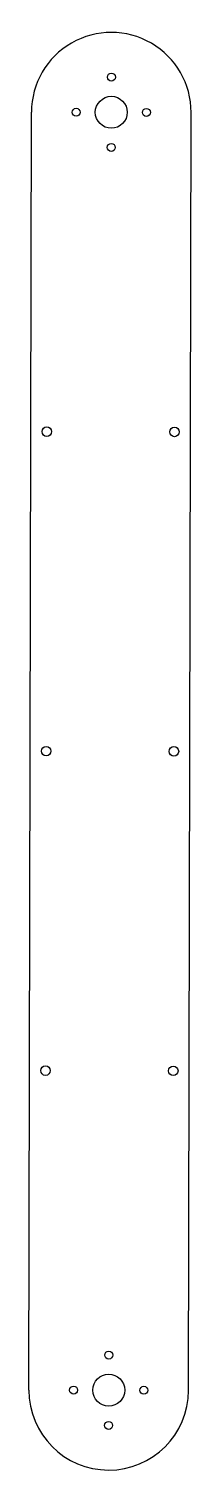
# Model space of a CAD drawing. Extents: x 58 to 109, y -24 to 427.
import ezdxf

# ---------------------------------------------------------------- set-up
doc = ezdxf.new("R2010")
doc.units = 0
doc.layers.get('0').update_dxf_attribs({"linetype": 'continuous'})

# ---------------------------------------------------------------- blocks, each defined once
blk = doc.blocks.new('BODY001')
at = {"color": 0}
for p, q in [((58.15, 0.82), (58.96, 400.82)), ((108.15, 0.72), (108.96, 400.72))]:
    blk.add_line(p, q, dxfattribs=at)
for centre, radius in [((83.99, 411.77), 1.25), ((72.96, 400.79), 1.25), ((83.96, 400.77), 5), ((94.96, 400.75), 1.25), ((83.94, 389.77), 1.25), ((63.76, 300.81), 1.5), ((103.76, 300.73), 1.5), ((63.56, 200.81), 1.5), ((103.56, 200.73), 1.5), ((63.36, 100.81), 1.5), ((103.36, 100.73), 1.5), ((83.18, 11.77), 1.25), ((83.15, 0.77), 5), ((72.15, 0.79), 1.25), ((94.15, 0.75), 1.25), ((83.13, -10.23), 1.25)]:
    blk.add_circle(centre, radius, dxfattribs=at)
for centre, start, end in [((83.96, 400.77), -0.1159, 179.8841), ((83.15, 0.77), 179.8841, -0.1159)]:
    blk.add_arc(centre, 25, start, end, dxfattribs=at)

msp = doc.modelspace()

# ---------------------------------------------------------------- block references
at = {"color": 0}
msp.add_blockref('BODY001', (0, 0), dxfattribs=at)

doc.saveas('drawing.dxf')
